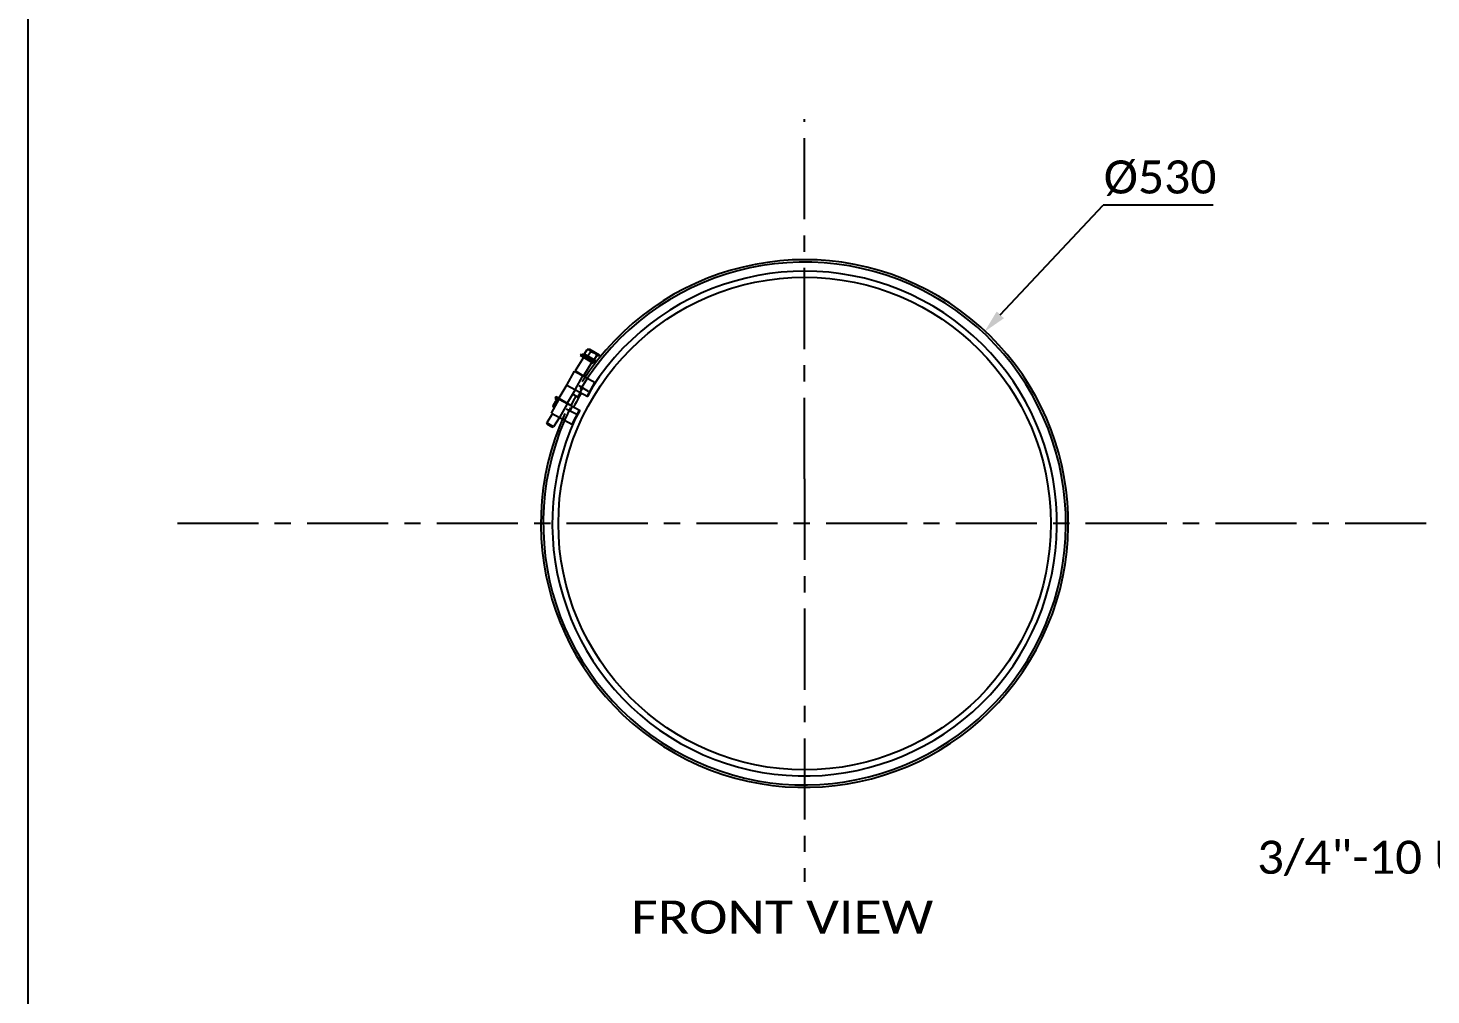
# Model space of a CAD drawing. Header units: millimetres. Extents: x 0 to 7169, y -1866 to 3918.
# Drawn here: x 0 to 1413, y 214 to 1187 of the extents above; entities that cross this region are included whole.
import ezdxf
from ezdxf.enums import TextEntityAlignment as Align

# ---------------------------------------------------------------- set-up
doc = ezdxf.new("R2010")
doc.units = ezdxf.units.MM
doc.header["$LTSCALE"] = 217.8
doc.header["$PDMODE"] = 3
doc.header["$PDSIZE"] = 8
doc.linetypes.add('CENTER', pattern=[0.6, 0.375, -0.075, 0.075, -0.075])
doc.layers.get('0').update_dxf_attribs({"linetype": 'CONTINUOUS'})
doc.layers.get('Defpoints').update_dxf_attribs({"linetype": 'CONTINUOUS'})
doc.layers.add('00_BUW_DATUM', color=7, linetype='CONTINUOUS')
doc.layers.add('02___PRT_ALL_AXES', color=7, linetype='CONTINUOUS')
doc.styles.get("Standard").update_dxf_attribs({"font": 'calibri.ttf'})
doc.dimstyles.new('DIMSTYLE_1', dxfattribs={"dimtxt": 33.333333, "dimasz": 23.333333, "dimexe": 1.5, "dimexo": 1, "dimtad": 1, "dimdec": 0, "dimdsep": 46, "dimtxsty": 'Standard', "dimblk": '_FILLED', "dimblk1": '_FILLED', "dimblk2": '_FILLED', "dimcen": 0.09, "dimazin": 2, "dimtp": 0.01, "dimtm": 0.01, "dimtfac": 1, "dimtdec": 0, "dimtofl": 0, "dimtmove": 0, "dimatfit": 1, "dimldrblk": '_FILLED', "dimfxl": 1, "dimtolj": 1, "dimarcsym": 0})

# ---------------------------------------------------------------- blocks, each defined once
blk = doc.blocks.new('_FILLED')
at = {"color": 0, "linetype": 'ByBlock'}
blk.add_solid([(0, 0), (-1, 0.214), (-1, -0.214)], dxfattribs=at)
blk = doc.blocks.new('*D268')
at = {"color": 0, "linetype": 'Continuous', "lineweight": -2}
for p in [(979.2, 898.3), (1193.7, 1008.7)]:
    blk.add_line(p, (1082.8, 1008.7), dxfattribs=at)
at = {"color": 0, "linetype": 'Continuous'}
for p, q in [((782, 688.2), (782.2, 688.2)), ((782.1, 688.1), (782.1, 688.3))]:
    blk.add_line(p, q, dxfattribs=at)
at = {"layer": 'Defpoints', "color": 0}
for p in [(963.3, 881.3), (601, 495.1)]:
    blk.add_point(p, dxfattribs=at)
at = {"color": 0, "linetype": 'ByBlock', "lineweight": -2, "xscale": 23.3333333333, "yscale": 23.3333333333, "zscale": 23.3333333333, "rotation": 226.8294676351488}
blk.add_blockref('_FILLED', (963.3, 881.3), dxfattribs=at)
at = {"color": 0, "insert": (1083.4, 1053.8), "char_height": 33.33, "attachment_point": 1, "line_spacing_factor": 0.9}
blk.add_mtext('\\A1;%%c530', dxfattribs=at)

msp = doc.modelspace()

# ---------------------------------------------------------------- linework, layer by layer
at = {"color": 0, "linetype": 'Continuous'}
for p, q in [((0, 1115.979), (0, 3918.057)), ((0, -1686.098), (0, 1115.979))]:
    msp.add_line(p, q, dxfattribs=at)
at = {"linetype": 'Continuous'}
for p, q in [((560.442, 859.015), (563.026, 863.281)), ((563.259, 863.343), (563.211, 863.331)), ((565.51, 863.895), (563.258, 863.342)), ((565.511, 863.895), (575.255, 857.991)), ((559.486, 855.502), (551.195, 841.818)), ((557.374, 858.77), (556.493, 857.316)), ((569.587, 849.382), (556.493, 857.316)), ((557.374, 858.77), (570.553, 850.784)), ((559.589, 859.532), (558.656, 857.993)), ((567.712, 850.518), (559.42, 836.834)), ((559.589, 859.532), (571.577, 852.269)), ((563.887, 856.928), (566.471, 861.193)), ((570.304, 853.04), (572.888, 857.305)), ((575.255, 857.991), (575.402, 857.391)), ((542.543, 827.507), (550.194, 841.559)), ((550.194, 841.559), (571.334, 830.048)), ((550.99, 822.908), (558.641, 836.959)), ((560.675, 836.074), (551.195, 841.818)), ((553.333, 840.523), (553.026, 840.017)), ((560.175, 836.377), (560.06, 836.187)), ((542.716, 827.825), (534.612, 814.45)), ((542.543, 827.507), (563.682, 815.996)), ((550.984, 822.911), (542.838, 809.466)), ((556.041, 820.157), (553.283, 815.605)), ((556.041, 820.157), (558.593, 824.843)), ((557.136, 819.51), (556.312, 820.01)), ((563.181, 816.269), (570.833, 830.321)), ((563.682, 815.996), (571.334, 830.048)), ((527.24, 799.404), (534.891, 813.456)), ((531.618, 816.264), (530.737, 814.81)), ((534.415, 812.581), (530.737, 814.81)), ((532.02, 814.033), (531.088, 812.493)), ((533.554, 810.999), (531.088, 812.493)), ((531.618, 816.264), (546.954, 806.972)), ((534.891, 813.456), (556.03, 801.945)), ((535.686, 794.804), (543.338, 808.856)), ((545.838, 801.419), (548.39, 806.105)), ((528.126, 798.921), (522.499, 789.635)), ((527.24, 799.404), (548.379, 787.893)), ((535.159, 795.091), (529.341, 785.489)), ((547.878, 788.165), (555.53, 802.217)), ((548.379, 787.893), (556.03, 801.945)), ((522.836, 788.262), (522.499, 789.635)), ((529.341, 785.489), (522.499, 789.635)), ((527.968, 785.152), (522.836, 788.262)), ((527.968, 785.152), (529.341, 785.489))]:
    msp.add_line(p, q, dxfattribs=at)
for points, knots in [([(563.026, 863.281), (563.423, 863.363), (564.185, 863.471), (565.329, 863.194), (566.103, 862.309), (566.361, 861.583), (566.471, 861.193)], [0, 0, 0, 0, 0.26524575, 0.49999681, 0.73475981, 1, 1, 1, 1]), ([(566.471, 861.193), (567.121, 861.141), (568.418, 860.948), (570.254, 860.198), (571.769, 858.918), (572.54, 857.857), (572.888, 857.305)], [0, 0, 0, 0, 0.25017087, 0.49999558, 0.74983195, 1, 1, 1, 1]), ([(572.888, 857.305), (573.104, 857.367), (573.524, 857.467), (574.142, 857.51), (574.71, 857.398), (575.022, 857.192), (575.149, 857.068)], [0, 0, 0, 0, 0.28387876, 0.54207968, 0.77575923, 1, 1, 1, 1])]:
    msp.add_open_spline(points, degree=3, knots=knots, dxfattribs=at)
at = {"layer": '00_BUW_DATUM', "linetype": 'Continuous'}
for p, q in [((528.717, 806.657), (531.639, 811.48)), ((528.717, 806.657), (528.774, 806.551)), ((529.274, 805.641), (528.774, 806.551)), ((530.298, 805.021), (529.274, 805.641)), ((531.639, 811.48), (531.76, 811.479)), ((531.76, 811.479), (532.798, 811.457))]:
    msp.add_line(p, q, dxfattribs=at)
msp.add_arc((531.309, 807.479), 2.626, 238.839378, 247.732857, dxfattribs=at)
for points in [[(528.774, 806.551), (528.922, 806.282), (529.248, 805.781), (529.703, 805.381), (529.95, 805.232)], [(531.76, 811.479), (532.066, 811.472), (532.662, 811.415), (533.227, 811.197), (533.473, 811.048)]]:
    msp.add_open_spline(points, degree=3, knots=[0, 0, 0, 0, 0.51528736, 1, 1, 1, 1], dxfattribs=at)
at = {"layer": '02___PRT_ALL_AXES', "linetype": 'CENTER'}
for q in [(782.114, 1095.27), (782.114, 327.441)]:
    msp.add_line((782.114, 733.221), q, dxfattribs=at)
at = {"layer": '02___PRT_ALL_AXES', "linetype": 'Continuous'}
for p, q in [((564.534, 821.306), (554.99, 826.989)), ((554.695, 814.822), (549.615, 817.64)), ((552.033, 798.348), (542.08, 803.282))]:
    msp.add_line(p, q, dxfattribs=at)
at = {"layer": '02___PRT_ALL_AXES', "color": 0, "linetype": 'CENTER'}
msp.add_line((2845.637, 688.221), (143.674, 688.221), dxfattribs=at)
at = {"layer": '02___PRT_ALL_AXES', "linetype": 'Continuous'}
msp.add_circle((782.114, 688.221), 248, dxfattribs=at)
for centre, radius, start, end in [((782.114, 688.221), 265.6, 155.345062, 147.515463), ((782.114, 688.221), 263.183, 153.630262, 149.230262), ((782.114, 688.221), 254.1, 155.47943, 147.381095), ((857.095, 647.114), 346, 150.10136, 152.751534), ((857.095, 647.114), 349.183, 150.987647, 152.743465)]:
    msp.add_arc(centre, radius, start, end, dxfattribs=at)

# ---------------------------------------------------------------- texts
at = {"color": 0, "linetype": 'Continuous', "width": 1.012804}
msp.add_text('3/4"-10 UNC/M20 ( X 12 NOS)', height=33.33333, dxfattribs=at).set_placement((1237.941, 335.554), (1888.525, 335.554), align=Align.FIT)
at = {"linetype": 'Continuous', "width": 1.109888}
msp.add_text('FRONT VIEW', height=33.3333, dxfattribs=at).set_placement((607.411, 275.319), (911.691, 275.319), align=Align.FIT)

# ---------------------------------------------------------------- dimensions: what is measured, and where the dimension line sits
at = {"linetype": 'Continuous'}
dim = msp.add_diameter_dim_2p(p1=(600.966, 495.119), p2=(963.262, 881.323), text='%%c<>', dimstyle='DIMSTYLE_1', override={"dimtih": 1, "dimtoh": 1, "dimpost": '<>'}, dxfattribs=at)
dim.commit()
dim.dimension.update_dxf_attribs({"geometry": '*D268', "text_midpoint": (1138.583, 1008.74), "dimtype": 163})

doc.saveas('drawing.dxf')
